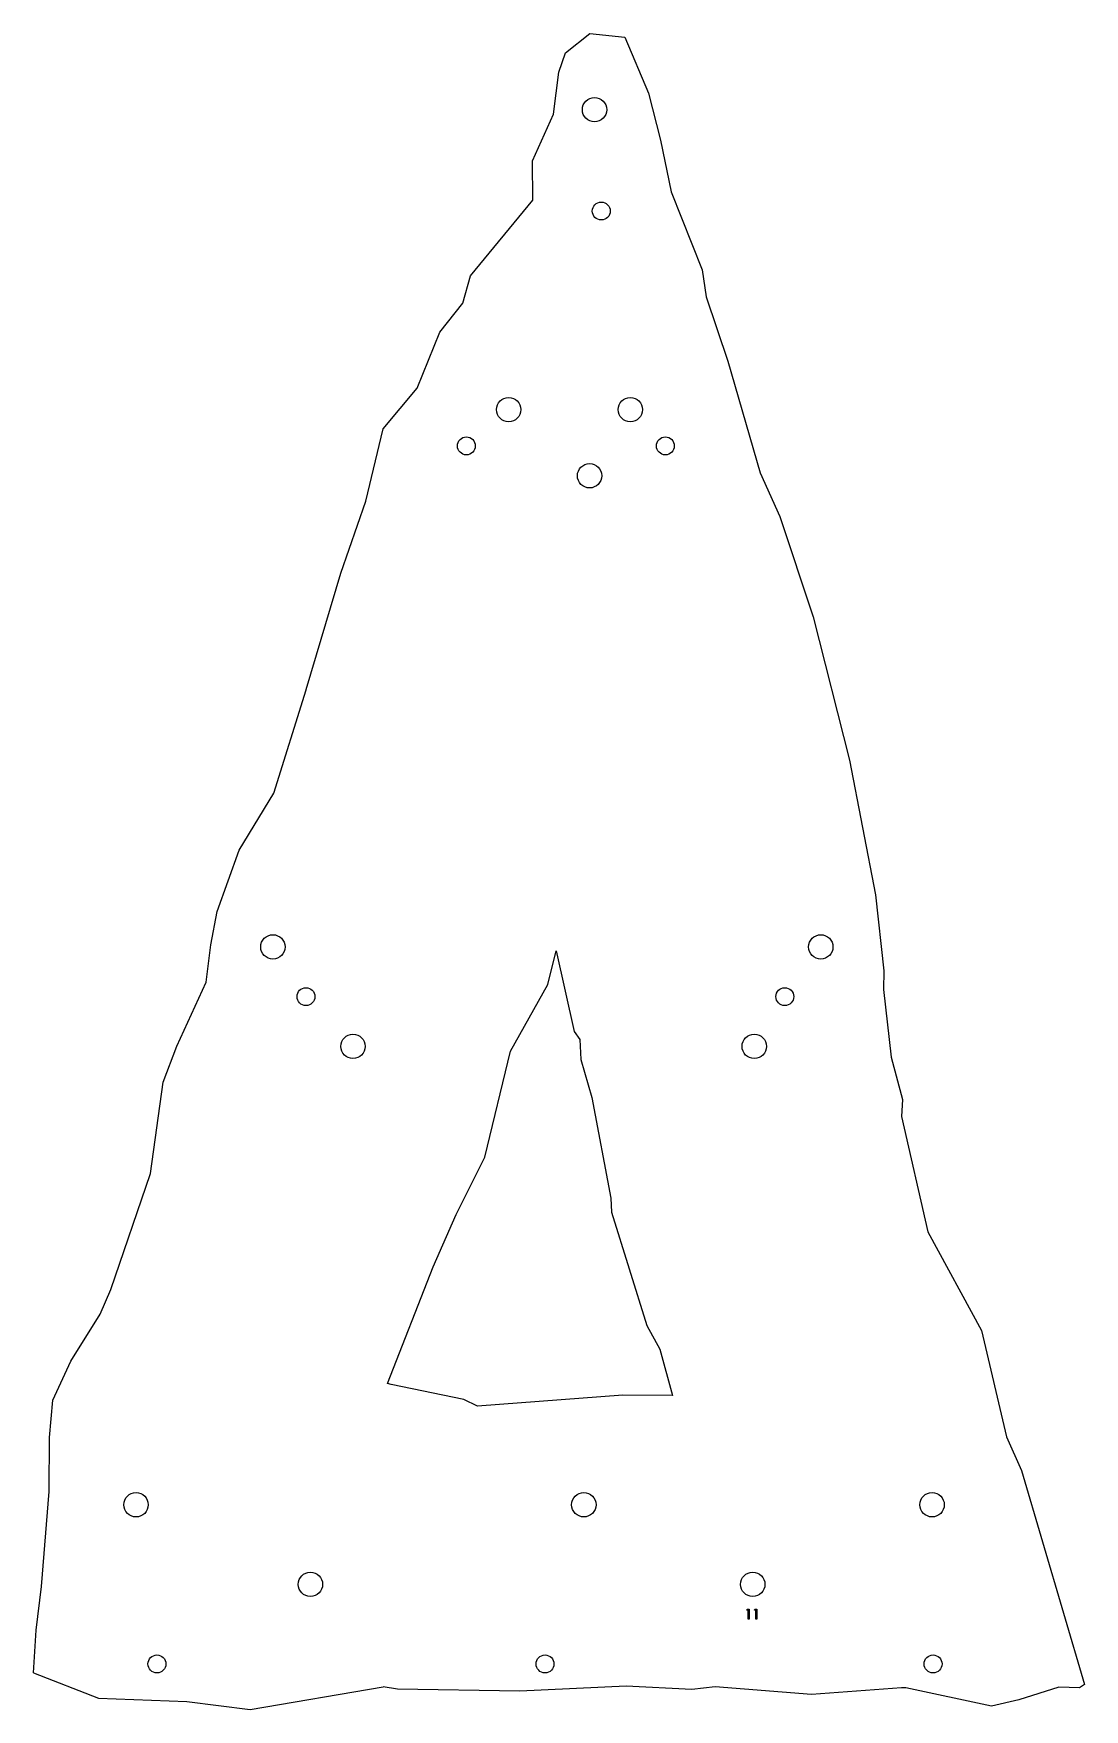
# Model space of a CAD drawing. Header units: millimetres. Extents: x 104 to 632, y 148 to 991.
import ezdxf

# ---------------------------------------------------------------- set-up
doc = ezdxf.new("R2010")
doc.units = ezdxf.units.MM
doc.linetypes.add('SLD-Durchgehend', pattern=[0])

msp = doc.modelspace()

# ---------------------------------------------------------------- linework, layer by layer
at = {"color": 7, "linetype": 'SLD-Durchgehend', "lineweight": 25}
for p, q in [((371.35, 980.86), (383.68, 990.5)), ((383.68, 990.5), (401.22, 988.66)), ((401.22, 988.66), (413.18, 960.58)), ((368.02, 971.02), (371.35, 980.86)), ((365.37, 950.04), (368.02, 971.02)), ((413.18, 960.58), (419.22, 936.95)), ((354.8, 926.56), (365.37, 950.04)), ((419.22, 936.95), (424.49, 911.02)), ((354.97, 906.7), (354.8, 926.56)), ((424.49, 911.02), (440.16, 871.75)), ((323.71, 868.69), (354.97, 906.7)), ((319.87, 854.96), (323.71, 868.69)), ((440.16, 871.75), (442.11, 858.15)), ((308.2, 840.39), (319.87, 854.96)), ((442.11, 858.15), (452.99, 825.8)), ((296.96, 812.37), (308.2, 840.39)), ((452.99, 825.8), (469.2, 769.81)), ((279.79, 791.89), (296.96, 812.37)), ((271.15, 755.52), (279.79, 791.89)), ((469.2, 769.81), (479.08, 747.84)), ((258.53, 719.34), (271.15, 755.52)), ((479.08, 747.84), (495.95, 697.45)), ((241.18, 660.92), (258.53, 719.34)), ((495.95, 697.45), (514.21, 625.37)), ((224.85, 608.77), (241.12, 660.69)), ((241.12, 660.69), (241.18, 660.92)), ((514.21, 625.37), (527.11, 557.62)), ((207.47, 580.05), (224.85, 608.77)), ((196.43, 549.39), (207.47, 580.05)), ((527.11, 557.62), (531.44, 519.56)), ((193.27, 532.63), (196.43, 549.39)), ((190.89, 513.77), (193.27, 532.63)), ((362.5, 512.7), (366.81, 529.6)), ((366.81, 529.6), (375.81, 489.01)), ((176.14, 481.56), (190.89, 513.77)), ((531.44, 519.56), (531.27, 510.1)), ((343.81, 479.12), (362.5, 512.7)), ((531.27, 510.1), (535, 476.17)), ((375.81, 489.01), (378.62, 485.03)), ((169.23, 463.49), (176.14, 481.56)), ((378.62, 485.03), (379.16, 474.89)), ((330.9, 425.93), (343.81, 479.12)), ((379.16, 474.89), (384.63, 455.83)), ((535, 476.17), (540.69, 454.92)), ((162.93, 417.71), (169.23, 463.49)), ((384.63, 455.83), (394.19, 405.32)), ((540.69, 454.92), (540.3, 446.38)), ((540.3, 446.38), (553.44, 388.28)), ((316.49, 397.1), (330.9, 425.93)), ((143.01, 359.29), (162.93, 417.71)), ((394.19, 405.32), (394.52, 398.21)), ((304.84, 370.74), (316.49, 397.1)), ((394.52, 398.21), (412.3, 341.32)), ((553.44, 388.28), (580.45, 338.73)), ((282.05, 312.12), (304.84, 370.74)), ((137.52, 346.99), (143.01, 359.29)), ((122.79, 323.29), (137.52, 346.99)), ((412.3, 341.32), (418.78, 329.38)), ((580.45, 338.73), (592.98, 285.38)), ((418.78, 329.38), (425.15, 306.02)), ((113.79, 303.8), (122.79, 323.29)), ((283.75, 311.68), (282.05, 312.12)), ((320.36, 304.08), (283.75, 311.68)), ((112.09, 284.96), (113.79, 303.8)), ((327.15, 300.69), (320.36, 304.08)), ((400.19, 306.33), (327.21, 300.82)), ((425.15, 306.02), (400.19, 306.33)), ((327.21, 300.82), (327.15, 300.69)), ((111.93, 257.9), (112.09, 284.96)), ((592.98, 285.38), (600.49, 268.44)), ((600.49, 268.44), (632.2, 160.87)), ((108.14, 210.09), (111.93, 257.9)), ((105.35, 188.21), (108.14, 210.09)), ((104.1, 166.74), (105.35, 188.21)), ((104.1, 166.74), (136.7, 153.94)), ((401.83, 160.05), (348.46, 157.46)), ((434.95, 158.43), (401.83, 160.05)), ((632.2, 160.87), (629.68, 159.28)), ((136.7, 153.94), (181.13, 152.32)), ((181.13, 152.32), (212.89, 148.32)), ((212.89, 148.32), (279.86, 159.74)), ((287, 158.46), (279.86, 159.74)), ((348.46, 157.46), (287, 158.46)), ((446.7, 159.67), (434.95, 158.43)), ((495.1, 155.81), (446.7, 159.67)), ((540.29, 159.27), (495.1, 155.81)), ((542.43, 159.16), (540.29, 159.27)), ((585.53, 150), (542.43, 159.16)), ((599.26, 153.21), (585.53, 150)), ((619.25, 159.6), (599.26, 153.21)), ((629.68, 159.28), (619.25, 159.6))]:
    msp.add_line(p, q, dxfattribs=at)
at = {"color": 2, "linetype": 'SLD-Durchgehend', "lineweight": 25, "true_color": 0xffff00}
for p, q in [((462.47, 198.25), (462.77, 198.76)), ((463.24, 198.25), (462.47, 198.25)), ((462.77, 198.76), (463.69, 198.76)), ((463.24, 193.76), (463.24, 198.25)), ((463.69, 193.76), (463.24, 193.76)), ((463.69, 198.76), (463.69, 193.76)), ((466.32, 198.25), (466.61, 198.76)), ((467.09, 198.25), (466.32, 198.25)), ((466.61, 198.76), (467.54, 198.76)), ((467.09, 193.76), (467.09, 198.25)), ((467.54, 193.76), (467.09, 193.76)), ((467.54, 198.76), (467.54, 193.76))]:
    msp.add_line(p, q, dxfattribs=at)
at = {"color": 7, "linetype": 'SLD-Durchgehend', "lineweight": 25}
for centre, radius in [((386, 952.22), 6.12), ((389.4, 901.3), 4.5), ((342.84, 801.52), 6.12), ((403.97, 801.52), 6.12), ((321.6, 783.28), 4.5), ((421.6, 783.28), 4.5), ((383.51, 768.27), 6.12), ((224.38, 531.53), 6.12), ((499.7, 531.53), 6.12), ((241, 506.53), 4.5), ((481.61, 506.53), 4.5), ((264.62, 481.53), 6.12), ((466.27, 481.53), 6.12), ((155.63, 251.2), 6.12), ((380.63, 251.2), 6.12), ((555.63, 251.2), 6.12), ((243.25, 211.2), 6.12), ((465.51, 211.2), 6.12), ((166.12, 171.2), 4.5), ((361.12, 171.2), 4.5), ((556.12, 171.2), 4.5)]:
    msp.add_circle(centre, radius, dxfattribs=at)

doc.saveas('drawing.dxf')
